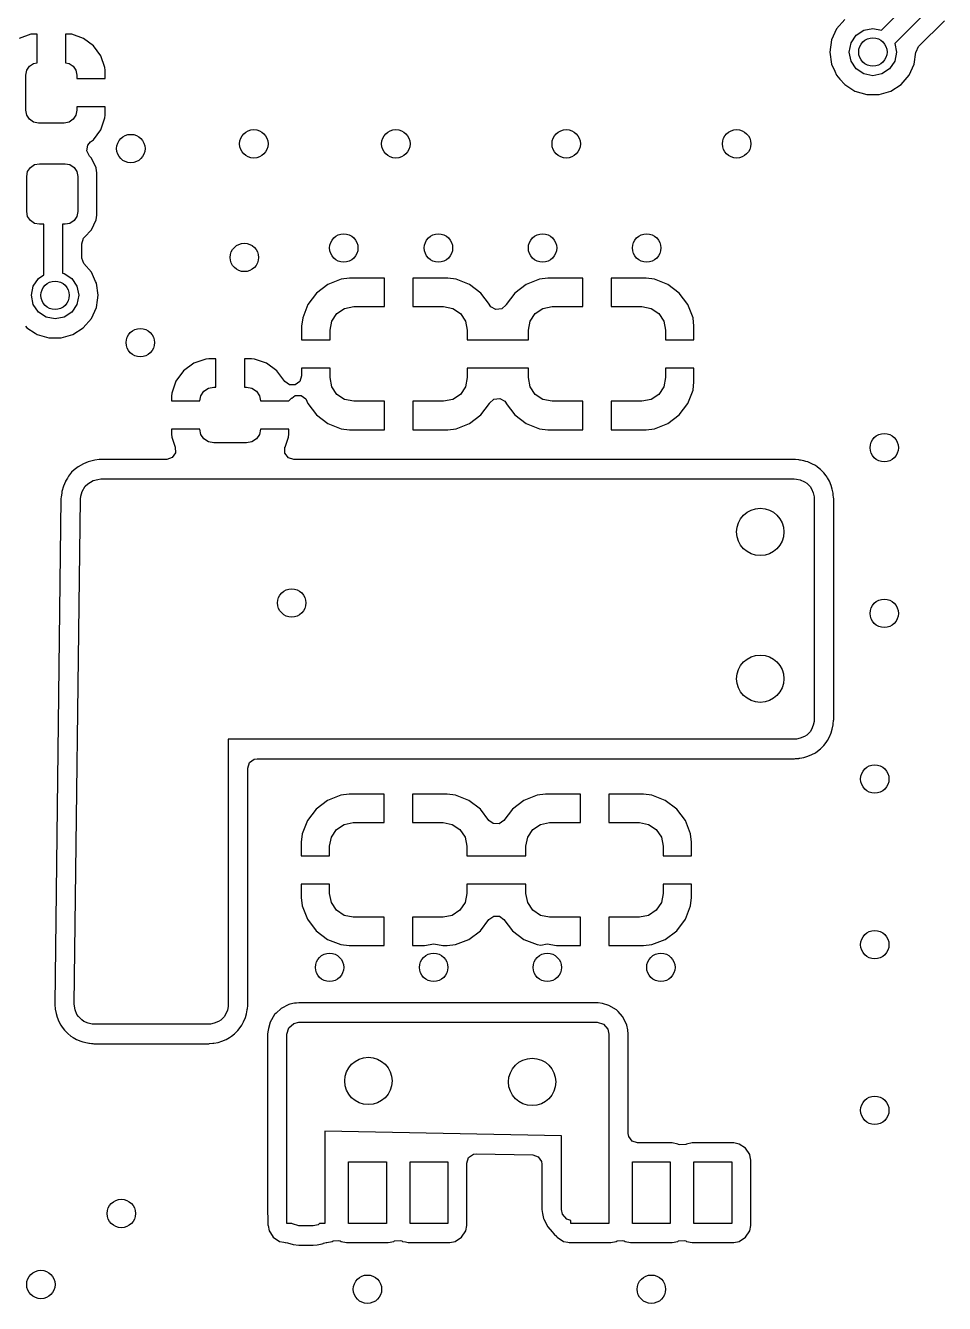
# Model space of a CAD drawing. Extents: x 100.3 to 197.2, y -144.7 to -85.3.
# Drawn here: x 132.49 to 142.2, y -124.55 to -111.05 of the extents above; entities that cross this region are included whole.
import ezdxf

# ---------------------------------------------------------------- set-up
doc = ezdxf.new("R2010")
doc.units = 0
doc.layers.add('BLACK', color=7, linetype='CONTINUOUS')

msp = doc.modelspace()

# ---------------------------------------------------------------- linework, layer by layer
at = {"layer": 'BLACK', "linetype": 'CONTINUOUS'}
for p, q in [((141.531, -111.098), (141.93, -110.699)), ((142.101, -110.811), (141.672, -111.239)), ((141.057, -111.084), (141.003, -111.202)), ((141.142, -110.986), (141.057, -111.084)), ((141.263, -111.153), (141.344, -111.099)), ((141.344, -111.099), (141.44, -111.08)), ((141.44, -111.08), (141.531, -111.098)), ((141.923, -111.272), (142.196, -110.999)), ((132.543, -111.143), (132.419, -111.186)), ((132.573, -111.14), (132.543, -111.143)), ((132.61, -111.14), (132.573, -111.14)), ((132.61, -111.443), (132.61, -111.14)), ((132.61, -111.14), (132.61, -111.14)), ((132.91, -111.14), (132.91, -111.443)), ((132.947, -111.14), (132.91, -111.14)), ((132.91, -111.14), (132.91, -111.14)), ((132.977, -111.143), (132.947, -111.14)), ((133.101, -111.186), (132.977, -111.143)), ((133.206, -111.264), (133.101, -111.186)), ((141.003, -111.202), (140.985, -111.33)), ((141.19, -111.33), (141.209, -111.234)), ((141.209, -111.234), (141.263, -111.153)), ((133.284, -111.369), (133.206, -111.264)), ((133.206, -111.264), (133.206, -111.264)), ((133.327, -111.493), (133.284, -111.369)), ((140.985, -111.33), (140.985, -111.33)), ((140.985, -111.33), (141.003, -111.458)), ((141.209, -111.426), (141.19, -111.33)), ((141.69, -111.33), (141.671, -111.426)), ((141.672, -111.239), (141.69, -111.33)), ((141.877, -111.458), (141.895, -111.33)), ((141.895, -111.33), (141.896, -111.327)), ((141.895, -111.33), (141.895, -111.33)), ((141.896, -111.327), (141.923, -111.272)), ((141.923, -111.272), (141.923, -111.272)), ((132.5, -111.523), (132.53, -111.48)), ((132.53, -111.48), (132.573, -111.45)), ((132.573, -111.45), (132.61, -111.443)), ((132.91, -111.443), (132.947, -111.45)), ((132.947, -111.45), (132.99, -111.48)), ((132.99, -111.48), (133.02, -111.523)), ((133.33, -111.523), (133.327, -111.493)), ((141.003, -111.458), (141.037, -111.531)), ((141.263, -111.507), (141.209, -111.426)), ((141.671, -111.426), (141.617, -111.507)), ((141.823, -111.576), (141.877, -111.458)), ((132.49, -111.575), (132.5, -111.523)), ((132.49, -111.945), (132.49, -111.575)), ((133.02, -111.523), (133.03, -111.575)), ((133.03, -111.575), (133.03, -111.61)), ((133.03, -111.61), (133.33, -111.61)), ((133.33, -111.61), (133.33, -111.523)), ((133.33, -111.523), (133.33, -111.523)), ((133.33, -111.61), (133.33, -111.61)), ((141.037, -111.531), (141.057, -111.576)), ((141.057, -111.576), (141.092, -111.617)), ((141.092, -111.617), (141.142, -111.674)), ((141.344, -111.561), (141.263, -111.507)), ((141.44, -111.58), (141.344, -111.561)), ((141.536, -111.561), (141.44, -111.58)), ((141.617, -111.507), (141.536, -111.561)), ((141.738, -111.674), (141.823, -111.576)), ((141.142, -111.674), (141.207, -111.716)), ((141.207, -111.716), (141.251, -111.744)), ((141.251, -111.744), (141.375, -111.78)), ((141.505, -111.78), (141.629, -111.744)), ((141.629, -111.744), (141.738, -111.674)), ((133.33, -111.91), (133.03, -111.91)), ((133.03, -111.91), (133.03, -111.945)), ((133.33, -111.997), (133.33, -111.91)), ((133.33, -111.91), (133.33, -111.91)), ((141.375, -111.78), (141.375, -111.78)), ((141.375, -111.78), (141.505, -111.78)), ((141.505, -111.78), (141.505, -111.78)), ((132.5, -111.997), (132.49, -111.945)), ((132.53, -112.04), (132.5, -111.997)), ((132.573, -112.07), (132.53, -112.04)), ((132.99, -112.04), (132.947, -112.07)), ((133.02, -111.997), (132.99, -112.04)), ((133.03, -111.945), (133.02, -111.997)), ((133.284, -112.151), (133.327, -112.027)), ((133.327, -112.027), (133.33, -111.997)), ((133.33, -111.997), (133.33, -111.997)), ((132.625, -112.08), (132.573, -112.07)), ((132.895, -112.08), (132.625, -112.08)), ((132.947, -112.07), (132.895, -112.08)), ((133.206, -112.256), (133.284, -112.151)), ((133.136, -112.374), (133.145, -112.314)), ((133.145, -112.314), (133.175, -112.279)), ((133.175, -112.279), (133.206, -112.256)), ((133.206, -112.256), (133.206, -112.256)), ((133.163, -112.429), (133.136, -112.374)), ((133.184, -112.45), (133.163, -112.429)), ((133.233, -112.555), (133.184, -112.45)), ((133.184, -112.45), (133.184, -112.45)), ((133.184, -112.45), (133.184, -112.45)), ((132.51, -112.593), (132.54, -112.55)), ((132.54, -112.55), (132.583, -112.52)), ((132.583, -112.52), (132.635, -112.51)), ((132.635, -112.51), (132.905, -112.51)), ((132.905, -112.51), (132.957, -112.52)), ((132.957, -112.52), (133, -112.55)), ((133, -112.55), (133.03, -112.593)), ((133.234, -112.557), (133.233, -112.555)), ((133.24, -112.606), (133.234, -112.557)), ((132.5, -112.645), (132.51, -112.593)), ((132.5, -113.015), (132.5, -112.645)), ((133.03, -112.593), (133.04, -112.645)), ((133.04, -112.645), (133.04, -113.015)), ((133.24, -113.054), (133.24, -112.606)), ((132.51, -113.067), (132.5, -113.015)), ((132.54, -113.11), (132.51, -113.067)), ((132.583, -113.14), (132.54, -113.11)), ((133, -113.11), (132.957, -113.14)), ((133.03, -113.067), (133, -113.11)), ((133.04, -113.015), (133.03, -113.067)), ((133.184, -113.21), (133.234, -113.103)), ((133.234, -113.103), (133.24, -113.054)), ((132.635, -113.15), (132.583, -113.14)), ((132.68, -113.15), (132.635, -113.15)), ((132.68, -113.685), (132.68, -113.15)), ((132.905, -113.15), (132.88, -113.15)), ((132.88, -113.15), (132.88, -113.666)), ((132.957, -113.14), (132.905, -113.15)), ((133.11, -113.285), (133.184, -113.21)), ((133.081, -113.355), (133.1, -113.297)), ((133.081, -113.499), (133.081, -113.355)), ((133.1, -113.297), (133.11, -113.285)), ((133.081, -113.508), (133.081, -113.499)), ((133.105, -113.564), (133.081, -113.508)), ((133.183, -113.654), (133.105, -113.564)), ((133.228, -113.753), (133.183, -113.654)), ((132.569, -113.804), (132.623, -113.723)), ((132.623, -113.723), (132.68, -113.685)), ((132.88, -113.666), (132.896, -113.669)), ((132.896, -113.669), (132.977, -113.723)), ((132.977, -113.723), (133.031, -113.804)), ((133.237, -113.772), (133.228, -113.753)), ((133.255, -113.9), (133.237, -113.772)), ((135.683, -113.786), (135.562, -113.877)), ((135.824, -113.731), (135.683, -113.786)), ((135.912, -113.72), (135.824, -113.731)), ((136.28, -113.72), (135.912, -113.72)), ((136.28, -114.02), (136.28, -113.72)), ((136.28, -113.72), (136.28, -113.72)), ((136.58, -113.72), (136.58, -114.02)), ((136.948, -113.72), (136.58, -113.72)), ((136.58, -113.72), (136.58, -113.72)), ((137.036, -113.731), (136.948, -113.72)), ((137.177, -113.786), (137.036, -113.731)), ((137.298, -113.877), (137.177, -113.786)), ((137.778, -113.786), (137.658, -113.877)), ((137.919, -113.731), (137.778, -113.786)), ((138.007, -113.72), (137.919, -113.731)), ((138.375, -113.72), (138.007, -113.72)), ((138.375, -114.02), (138.375, -113.72)), ((138.375, -113.72), (138.375, -113.72)), ((138.675, -113.72), (138.675, -114.02)), ((139.043, -113.72), (138.675, -113.72)), ((138.675, -113.72), (138.675, -113.72)), ((139.132, -113.731), (139.043, -113.72)), ((139.272, -113.786), (139.132, -113.731)), ((139.393, -113.877), (139.272, -113.786)), ((132.55, -113.9), (132.569, -113.804)), ((132.569, -113.996), (132.55, -113.9)), ((133.031, -113.804), (133.05, -113.9)), ((133.05, -113.9), (133.031, -113.996)), ((133.248, -113.951), (133.255, -113.9)), ((133.255, -113.9), (133.255, -113.9)), ((135.562, -113.877), (135.471, -113.998)), ((137.389, -113.998), (137.298, -113.877)), ((137.658, -113.877), (137.566, -113.998)), ((139.484, -113.998), (139.393, -113.877)), ((132.623, -114.077), (132.569, -113.996)), ((133.031, -113.996), (132.977, -114.077)), ((133.183, -114.146), (133.237, -114.028)), ((133.237, -114.028), (133.248, -113.951)), ((135.471, -113.998), (135.416, -114.139)), ((135.778, -114.093), (135.859, -114.039)), ((135.859, -114.039), (135.955, -114.02)), ((135.955, -114.02), (136.28, -114.02)), ((136.58, -114.02), (136.905, -114.02)), ((136.905, -114.02), (137.001, -114.039)), ((137.001, -114.039), (137.082, -114.093)), ((137.391, -114.002), (137.389, -113.998)), ((137.405, -114.021), (137.391, -114.002)), ((137.458, -114.051), (137.405, -114.021)), ((137.519, -114.044), (137.458, -114.051)), ((137.564, -114.002), (137.519, -114.044)), ((137.566, -113.998), (137.564, -114.002)), ((137.873, -114.093), (137.954, -114.039)), ((137.954, -114.039), (138.05, -114.02)), ((138.05, -114.02), (138.375, -114.02)), ((138.675, -114.02), (139, -114.02)), ((139, -114.02), (139.096, -114.039)), ((139.096, -114.039), (139.177, -114.093)), ((139.54, -114.139), (139.484, -113.998)), ((132.704, -114.131), (132.623, -114.077)), ((132.8, -114.15), (132.704, -114.131)), ((132.896, -114.131), (132.8, -114.15)), ((132.977, -114.077), (132.896, -114.131)), ((133.098, -114.244), (133.183, -114.146)), ((135.416, -114.139), (135.405, -114.227)), ((135.705, -114.27), (135.724, -114.174)), ((135.724, -114.174), (135.778, -114.093)), ((137.082, -114.093), (137.136, -114.174)), ((137.136, -114.174), (137.155, -114.27)), ((137.8, -114.27), (137.819, -114.174)), ((137.819, -114.174), (137.873, -114.093)), ((139.177, -114.093), (139.231, -114.174)), ((139.231, -114.174), (139.25, -114.27)), ((139.55, -114.227), (139.54, -114.139)), ((132.486, -114.226), (132.502, -114.244)), ((132.502, -114.244), (132.589, -114.3)), ((132.589, -114.3), (132.611, -114.314)), ((132.611, -114.314), (132.735, -114.35)), ((132.865, -114.35), (132.989, -114.314)), ((132.989, -114.314), (133.098, -114.244)), ((135.405, -114.227), (135.405, -114.37)), ((135.705, -114.37), (135.705, -114.27)), ((137.155, -114.27), (137.155, -114.37)), ((137.8, -114.37), (137.8, -114.27)), ((139.25, -114.27), (139.25, -114.37)), ((139.55, -114.37), (139.55, -114.227)), ((139.55, -114.227), (139.55, -114.227)), ((132.735, -114.35), (132.735, -114.35)), ((132.735, -114.35), (132.865, -114.35)), ((132.865, -114.35), (132.865, -114.35)), ((135.405, -114.37), (135.405, -114.37)), ((135.405, -114.37), (135.705, -114.37)), ((137.155, -114.37), (137.8, -114.37)), ((139.25, -114.37), (139.55, -114.37)), ((139.55, -114.37), (139.55, -114.37)), ((134.393, -114.573), (134.266, -114.617)), ((134.424, -114.57), (134.393, -114.573)), ((134.5, -114.57), (134.424, -114.57)), ((134.5, -114.87), (134.5, -114.57)), ((134.5, -114.57), (134.5, -114.57)), ((134.876, -114.57), (134.8, -114.57)), ((134.8, -114.57), (134.8, -114.87)), ((134.907, -114.573), (134.876, -114.57)), ((135.034, -114.617), (134.907, -114.573)), ((134.157, -114.697), (134.077, -114.806)), ((134.266, -114.617), (134.157, -114.697)), ((134.157, -114.697), (134.157, -114.697)), ((135.142, -114.697), (135.034, -114.617)), ((135.143, -114.697), (135.142, -114.697)), ((135.226, -114.811), (135.143, -114.697)), ((135.705, -114.67), (135.405, -114.67)), ((135.405, -114.67), (135.405, -114.67)), ((135.405, -114.67), (135.405, -114.752)), ((135.705, -114.77), (135.705, -114.67)), ((137.8, -114.67), (137.155, -114.67)), ((137.155, -114.67), (137.155, -114.77)), ((137.8, -114.77), (137.8, -114.67)), ((139.55, -114.67), (139.25, -114.67)), ((139.25, -114.67), (139.25, -114.77)), ((139.55, -114.813), (139.55, -114.67)), ((139.55, -114.67), (139.55, -114.67)), ((134.077, -114.806), (134.033, -114.933)), ((134.421, -114.881), (134.477, -114.87)), ((134.477, -114.87), (134.5, -114.87)), ((134.8, -114.87), (134.822, -114.87)), ((134.822, -114.87), (134.879, -114.881)), ((135.275, -114.846), (135.226, -114.811)), ((135.337, -114.846), (135.275, -114.846)), ((135.386, -114.81), (135.337, -114.846)), ((135.405, -114.752), (135.386, -114.81)), ((135.724, -114.866), (135.705, -114.77)), ((135.778, -114.947), (135.724, -114.866)), ((137.136, -114.866), (137.082, -114.947)), ((137.155, -114.77), (137.136, -114.866)), ((137.819, -114.866), (137.8, -114.77)), ((137.873, -114.947), (137.819, -114.866)), ((139.231, -114.866), (139.177, -114.947)), ((139.25, -114.77), (139.231, -114.866)), ((139.54, -114.901), (139.55, -114.813)), ((139.55, -114.813), (139.55, -114.813)), ((134.033, -114.933), (134.03, -114.964)), ((134.03, -114.964), (134.03, -115.015)), ((134.03, -115.015), (134.33, -115.015)), ((134.03, -115.015), (134.03, -115.015)), ((134.33, -115.015), (134.341, -114.961)), ((134.341, -114.961), (134.373, -114.913)), ((134.373, -114.913), (134.421, -114.881)), ((134.879, -114.881), (134.927, -114.913)), ((134.927, -114.913), (134.959, -114.961)), ((134.959, -114.961), (134.97, -115.015)), ((134.97, -115.015), (135.27, -115.015)), ((135.27, -115.015), (135.288, -114.997)), ((135.288, -114.997), (135.289, -114.995)), ((135.289, -114.995), (135.293, -114.992)), ((135.293, -114.992), (135.299, -114.986)), ((135.299, -114.986), (135.3, -114.987)), ((135.3, -114.987), (135.338, -114.959)), ((135.338, -114.959), (135.4, -114.959)), ((135.4, -114.959), (135.449, -114.995)), ((135.449, -114.995), (135.461, -115.017)), ((135.859, -115.001), (135.778, -114.947)), ((135.955, -115.02), (135.859, -115.001)), ((137.001, -115.001), (136.905, -115.02)), ((137.082, -114.947), (137.001, -115.001)), ((137.391, -115.038), (137.436, -114.996)), ((137.436, -114.996), (137.497, -114.989)), ((137.497, -114.989), (137.55, -115.019)), ((137.954, -115.001), (137.873, -114.947)), ((138.05, -115.02), (137.954, -115.001)), ((139.096, -115.001), (139, -115.02)), ((139.177, -114.947), (139.096, -115.001)), ((139.484, -115.042), (139.54, -114.901)), ((135.461, -115.017), (135.471, -115.042)), ((135.471, -115.042), (135.562, -115.163)), ((136.28, -115.02), (135.955, -115.02)), ((136.28, -115.32), (136.28, -115.02)), ((136.905, -115.02), (136.58, -115.02)), ((136.58, -115.02), (136.58, -115.32)), ((137.298, -115.163), (137.389, -115.042)), ((137.389, -115.042), (137.391, -115.038)), ((137.55, -115.019), (137.564, -115.038)), ((137.564, -115.038), (137.566, -115.042)), ((137.566, -115.042), (137.658, -115.163)), ((138.375, -115.02), (138.05, -115.02)), ((138.375, -115.32), (138.375, -115.02)), ((139, -115.02), (138.675, -115.02)), ((138.675, -115.02), (138.675, -115.32)), ((139.393, -115.163), (139.484, -115.042)), ((135.562, -115.163), (135.683, -115.254)), ((135.683, -115.254), (135.824, -115.309)), ((137.036, -115.309), (137.177, -115.254)), ((137.177, -115.254), (137.298, -115.163)), ((137.658, -115.163), (137.778, -115.254)), ((137.778, -115.254), (137.919, -115.309)), ((139.132, -115.309), (139.272, -115.254)), ((139.272, -115.254), (139.393, -115.163)), ((134.33, -115.315), (134.03, -115.315)), ((134.03, -115.315), (134.03, -115.315)), ((134.03, -115.315), (134.03, -115.366)), ((134.03, -115.366), (134.033, -115.397)), ((134.033, -115.397), (134.07, -115.503)), ((134.341, -115.369), (134.33, -115.315)), ((134.373, -115.417), (134.341, -115.369)), ((134.421, -115.449), (134.373, -115.417)), ((134.927, -115.417), (134.879, -115.449)), ((134.959, -115.369), (134.927, -115.417)), ((134.97, -115.315), (134.959, -115.369)), ((135.27, -115.315), (134.97, -115.315)), ((135.23, -115.503), (135.267, -115.397)), ((135.267, -115.397), (135.27, -115.366)), ((135.27, -115.366), (135.27, -115.315)), ((135.27, -115.315), (135.27, -115.315)), ((135.27, -115.366), (135.27, -115.366)), ((135.824, -115.309), (135.912, -115.32)), ((135.912, -115.32), (135.912, -115.32)), ((135.912, -115.32), (136.28, -115.32)), ((136.28, -115.32), (136.28, -115.32)), ((136.58, -115.32), (136.948, -115.32)), ((136.58, -115.32), (136.58, -115.32)), ((136.948, -115.32), (137.036, -115.309)), ((136.948, -115.32), (136.948, -115.32)), ((137.919, -115.309), (138.007, -115.32)), ((138.007, -115.32), (138.007, -115.32)), ((138.007, -115.32), (138.375, -115.32)), ((138.375, -115.32), (138.375, -115.32)), ((138.675, -115.32), (139.043, -115.32)), ((138.675, -115.32), (138.675, -115.32)), ((139.043, -115.32), (139.132, -115.309)), ((139.043, -115.32), (139.043, -115.32)), ((134.07, -115.503), (134.072, -115.564)), ((134.477, -115.46), (134.421, -115.449)), ((134.822, -115.46), (134.477, -115.46)), ((134.879, -115.449), (134.822, -115.46)), ((135.229, -115.505), (135.23, -115.503)), ((135.229, -115.567), (135.229, -115.505)), ((133.099, -115.68), (133.043, -115.712)), ((133.148, -115.66), (133.099, -115.68)), ((133.206, -115.644), (133.148, -115.66)), ((133.219, -115.642), (133.206, -115.644)), ((133.206, -115.644), (133.206, -115.644)), ((133.264, -115.636), (133.219, -115.642)), ((133.219, -115.642), (133.219, -115.642)), ((133.278, -115.635), (133.264, -115.636)), ((133.977, -115.635), (133.278, -115.635)), ((133.979, -115.635), (133.977, -115.635)), ((134.037, -115.615), (133.979, -115.635)), ((134.072, -115.564), (134.037, -115.615)), ((135.265, -115.616), (135.229, -115.567)), ((135.323, -115.635), (135.265, -115.616)), ((140.613, -115.635), (135.323, -115.635)), ((140.616, -115.635), (140.613, -115.635)), ((140.623, -115.635), (140.616, -115.635)), ((140.658, -115.639), (140.623, -115.635)), ((140.623, -115.635), (140.623, -115.635)), ((140.668, -115.64), (140.658, -115.639)), ((140.658, -115.639), (140.658, -115.639)), ((140.658, -115.639), (140.658, -115.639)), ((140.675, -115.642), (140.668, -115.64)), ((140.668, -115.64), (140.668, -115.64)), ((140.668, -115.64), (140.668, -115.64)), ((140.712, -115.649), (140.675, -115.642)), ((140.732, -115.655), (140.712, -115.649)), ((140.712, -115.649), (140.712, -115.649)), ((140.712, -115.649), (140.712, -115.649)), ((140.712, -115.649), (140.712, -115.649)), ((140.751, -115.661), (140.732, -115.655)), ((140.796, -115.68), (140.751, -115.661)), ((140.832, -115.699), (140.796, -115.68)), ((140.796, -115.68), (140.796, -115.68)), ((140.796, -115.68), (140.796, -115.68)), ((140.796, -115.68), (140.796, -115.68)), ((140.796, -115.68), (140.796, -115.68)), ((132.942, -115.811), (132.93, -115.832)), ((132.975, -115.769), (132.942, -115.811)), ((132.942, -115.811), (132.942, -115.811)), ((133, -115.744), (132.975, -115.769)), ((133.043, -115.712), (133, -115.744)), ((133, -115.744), (133, -115.744)), ((140.852, -115.712), (140.832, -115.699)), ((140.832, -115.699), (140.832, -115.699)), ((140.855, -115.714), (140.852, -115.712)), ((140.886, -115.74), (140.855, -115.714)), ((140.921, -115.775), (140.886, -115.74)), ((140.946, -115.806), (140.921, -115.775)), ((140.956, -115.82), (140.946, -115.806)), ((140.946, -115.806), (140.946, -115.806)), ((140.946, -115.806), (140.946, -115.806)), ((140.962, -115.829), (140.956, -115.82)), ((132.888, -115.916), (132.873, -115.973)), ((132.909, -115.867), (132.888, -115.916)), ((132.911, -115.864), (132.909, -115.867)), ((132.93, -115.832), (132.911, -115.864)), ((133.086, -115.971), (133.119, -115.915)), ((133.119, -115.915), (133.145, -115.89)), ((133.145, -115.89), (133.201, -115.858)), ((133.201, -115.858), (133.252, -115.845)), ((133.252, -115.845), (133.284, -115.84)), ((133.284, -115.84), (134.475, -115.84)), ((134.475, -115.84), (134.477, -115.84)), ((134.477, -115.84), (134.822, -115.84)), ((134.822, -115.84), (134.825, -115.84)), ((134.825, -115.84), (140.608, -115.84)), ((140.608, -115.84), (140.632, -115.843)), ((140.632, -115.843), (140.672, -115.851)), ((140.672, -115.851), (140.718, -115.87)), ((140.718, -115.87), (140.741, -115.885)), ((140.741, -115.885), (140.776, -115.92)), ((140.776, -115.92), (140.791, -115.943)), ((140.791, -115.943), (140.81, -115.988)), ((140.981, -115.864), (140.962, -115.829)), ((141, -115.91), (140.981, -115.864)), ((141.011, -115.948), (141, -115.91)), ((141.02, -115.992), (141.011, -115.948)), ((132.862, -116.045), (132.797, -121.388)), ((132.863, -116.032), (132.862, -116.045)), ((132.87, -115.986), (132.863, -116.032)), ((132.863, -116.032), (132.863, -116.032)), ((132.873, -115.973), (132.87, -115.986)), ((133.003, -121.385), (133.068, -116.054)), ((133.068, -116.054), (133.072, -116.022)), ((133.072, -116.022), (133.086, -115.971)), ((140.81, -115.988), (140.818, -116.028)), ((140.818, -116.028), (140.82, -116.053)), ((140.82, -116.053), (140.82, -118.378)), ((141.02, -115.993), (141.02, -115.992)), ((141.021, -116), (141.02, -115.993)), ((141.02, -115.993), (141.02, -115.993)), ((141.022, -116.003), (141.021, -116)), ((141.025, -116.038), (141.022, -116.003)), ((141.026, -116.048), (141.025, -116.038)), ((141.026, -118.383), (141.026, -116.048)), ((140.82, -118.378), (140.818, -118.403)), ((141.025, -118.393), (141.026, -118.383)), ((140.776, -118.511), (140.741, -118.546)), ((140.791, -118.488), (140.776, -118.511)), ((140.81, -118.442), (140.791, -118.488)), ((140.818, -118.403), (140.81, -118.442)), ((140.981, -118.566), (141, -118.521)), ((141, -118.521), (141.011, -118.482)), ((141.011, -118.482), (141.02, -118.438)), ((141.02, -118.438), (141.022, -118.428)), ((141.022, -118.428), (141.025, -118.393)), ((140.608, -118.59), (134.63, -118.59)), ((134.63, -118.59), (134.63, -118.79)), ((140.632, -118.588), (140.608, -118.59)), ((140.672, -118.58), (140.632, -118.588)), ((140.718, -118.561), (140.672, -118.58)), ((140.741, -118.546), (140.718, -118.561)), ((140.886, -118.691), (140.921, -118.656)), ((140.921, -118.656), (140.946, -118.625)), ((140.946, -118.625), (140.962, -118.602)), ((140.962, -118.602), (140.981, -118.566)), ((134.63, -118.79), (134.63, -118.79)), ((134.63, -118.79), (134.63, -121.388)), ((140.613, -118.796), (140.623, -118.795)), ((140.623, -118.795), (140.658, -118.792)), ((140.658, -118.792), (140.662, -118.791)), ((140.662, -118.791), (140.668, -118.791)), ((140.668, -118.791), (140.712, -118.782)), ((140.668, -118.791), (140.668, -118.791)), ((140.668, -118.791), (140.668, -118.791)), ((140.712, -118.782), (140.751, -118.77)), ((140.751, -118.77), (140.796, -118.751)), ((140.796, -118.751), (140.832, -118.732)), ((140.832, -118.732), (140.855, -118.717)), ((140.855, -118.717), (140.886, -118.691)), ((134.836, -118.895), (134.855, -118.837)), ((134.836, -119.82), (134.836, -118.895)), ((134.855, -118.837), (134.904, -118.801)), ((134.904, -118.801), (134.935, -118.796)), ((134.935, -118.796), (140.613, -118.796)), ((140.613, -118.796), (140.613, -118.796)), ((135.819, -119.181), (135.678, -119.236)), ((135.907, -119.17), (135.819, -119.181)), ((136.275, -119.17), (135.907, -119.17)), ((136.275, -119.47), (136.275, -119.17)), ((136.275, -119.17), (136.275, -119.17)), ((136.943, -119.17), (136.575, -119.17)), ((136.575, -119.17), (136.575, -119.47)), ((137.032, -119.181), (136.943, -119.17)), ((137.172, -119.236), (137.032, -119.181)), ((137.894, -119.181), (137.753, -119.236)), ((137.982, -119.17), (137.894, -119.181)), ((138.35, -119.17), (137.982, -119.17)), ((138.35, -119.47), (138.35, -119.17)), ((138.35, -119.17), (138.35, -119.17)), ((139.018, -119.17), (138.65, -119.17)), ((138.65, -119.17), (138.65, -119.47)), ((139.106, -119.181), (139.018, -119.17)), ((139.247, -119.236), (139.106, -119.181)), ((135.558, -119.327), (135.466, -119.448)), ((135.678, -119.236), (135.558, -119.327)), ((137.293, -119.327), (137.172, -119.236)), ((137.384, -119.447), (137.293, -119.327)), ((137.632, -119.327), (137.541, -119.447)), ((137.753, -119.236), (137.632, -119.327)), ((137.632, -119.327), (137.632, -119.327)), ((139.368, -119.327), (139.247, -119.236)), ((139.459, -119.448), (139.368, -119.327)), ((135.466, -119.448), (135.411, -119.589)), ((135.854, -119.489), (135.95, -119.47)), ((135.95, -119.47), (136.275, -119.47)), ((136.575, -119.47), (136.9, -119.47)), ((136.9, -119.47), (136.996, -119.489)), ((137.43, -119.481), (137.384, -119.447)), ((137.541, -119.447), (137.491, -119.482)), ((137.929, -119.489), (138.025, -119.47)), ((138.025, -119.47), (138.35, -119.47)), ((138.65, -119.47), (138.975, -119.47)), ((138.975, -119.47), (139.071, -119.489)), ((139.514, -119.589), (139.459, -119.448)), ((135.411, -119.589), (135.4, -119.677)), ((135.719, -119.624), (135.773, -119.543)), ((135.773, -119.543), (135.854, -119.489)), ((136.996, -119.489), (137.077, -119.543)), ((137.077, -119.543), (137.131, -119.624)), ((137.491, -119.482), (137.43, -119.481)), ((137.794, -119.624), (137.848, -119.543)), ((137.848, -119.543), (137.929, -119.489)), ((139.071, -119.489), (139.152, -119.543)), ((139.152, -119.543), (139.206, -119.624)), ((139.525, -119.677), (139.514, -119.589)), ((135.4, -119.677), (135.4, -119.82)), ((135.7, -119.72), (135.719, -119.624)), ((135.7, -119.82), (135.7, -119.72)), ((137.131, -119.624), (137.15, -119.72)), ((137.15, -119.72), (137.15, -119.82)), ((137.775, -119.72), (137.794, -119.624)), ((137.775, -119.82), (137.775, -119.72)), ((139.206, -119.624), (139.225, -119.72)), ((139.225, -119.72), (139.225, -119.82)), ((139.525, -119.82), (139.525, -119.677)), ((139.525, -119.677), (139.525, -119.677)), ((134.836, -120.263), (134.836, -119.82)), ((135.4, -119.82), (135.7, -119.82)), ((135.4, -119.82), (135.4, -119.82)), ((137.15, -119.82), (137.775, -119.82)), ((139.225, -119.82), (139.525, -119.82)), ((139.525, -119.82), (139.525, -119.82)), ((135.7, -120.12), (135.4, -120.12)), ((135.4, -120.12), (135.4, -120.12)), ((135.4, -120.12), (135.4, -120.263)), ((135.7, -120.22), (135.7, -120.12)), ((137.775, -120.12), (137.15, -120.12)), ((137.15, -120.12), (137.15, -120.22)), ((137.775, -120.22), (137.775, -120.12)), ((139.525, -120.12), (139.225, -120.12)), ((139.225, -120.12), (139.225, -120.22)), ((139.525, -120.263), (139.525, -120.12)), ((139.525, -120.12), (139.525, -120.12)), ((134.836, -121.393), (134.836, -120.263)), ((135.4, -120.263), (135.411, -120.351)), ((135.719, -120.316), (135.7, -120.22)), ((137.15, -120.22), (137.131, -120.316)), ((137.794, -120.316), (137.775, -120.22)), ((139.225, -120.22), (139.206, -120.316)), ((139.514, -120.351), (139.525, -120.263)), ((139.525, -120.263), (139.525, -120.263)), ((135.411, -120.351), (135.466, -120.492)), ((135.773, -120.397), (135.719, -120.316)), ((135.854, -120.451), (135.773, -120.397)), ((137.077, -120.397), (136.996, -120.451)), ((137.131, -120.316), (137.077, -120.397)), ((137.848, -120.397), (137.794, -120.316)), ((137.929, -120.451), (137.848, -120.397)), ((139.152, -120.397), (139.071, -120.451)), ((139.206, -120.316), (139.152, -120.397)), ((139.459, -120.492), (139.514, -120.351)), ((135.466, -120.492), (135.558, -120.613)), ((135.95, -120.47), (135.854, -120.451)), ((136.275, -120.47), (135.95, -120.47)), ((136.275, -120.77), (136.275, -120.47)), ((136.9, -120.47), (136.575, -120.47)), ((136.575, -120.47), (136.575, -120.77)), ((136.996, -120.451), (136.9, -120.47)), ((137.293, -120.613), (137.384, -120.493)), ((137.384, -120.493), (137.434, -120.458)), ((137.434, -120.458), (137.495, -120.459)), ((137.495, -120.459), (137.541, -120.493)), ((137.541, -120.493), (137.632, -120.613)), ((138.025, -120.47), (137.929, -120.451)), ((138.35, -120.47), (138.025, -120.47)), ((138.35, -120.77), (138.35, -120.47)), ((138.975, -120.47), (138.65, -120.47)), ((138.65, -120.47), (138.65, -120.77)), ((139.071, -120.451), (138.975, -120.47)), ((139.368, -120.613), (139.459, -120.492)), ((135.558, -120.613), (135.678, -120.704)), ((137.172, -120.704), (137.293, -120.613)), ((137.293, -120.613), (137.293, -120.613)), ((137.632, -120.613), (137.753, -120.704)), ((139.247, -120.704), (139.368, -120.613)), ((135.678, -120.704), (135.819, -120.759)), ((135.819, -120.759), (135.907, -120.77)), ((135.907, -120.77), (135.907, -120.77)), ((135.907, -120.77), (136.275, -120.77)), ((136.275, -120.77), (136.275, -120.77)), ((136.575, -120.77), (136.703, -120.77)), ((136.575, -120.77), (136.575, -120.77)), ((136.703, -120.77), (136.704, -120.769)), ((136.704, -120.769), (136.8, -120.75)), ((136.8, -120.75), (136.896, -120.769)), ((136.896, -120.769), (136.897, -120.77)), ((136.897, -120.77), (136.943, -120.77)), ((136.943, -120.77), (137.032, -120.759)), ((136.943, -120.77), (136.943, -120.77)), ((137.032, -120.759), (137.172, -120.704)), ((137.753, -120.704), (137.894, -120.759)), ((137.894, -120.759), (137.931, -120.764)), ((137.931, -120.764), (138, -120.75)), ((138, -120.75), (138.096, -120.769)), ((138.096, -120.769), (138.097, -120.77)), ((138.097, -120.77), (138.35, -120.77)), ((138.35, -120.77), (138.35, -120.77)), ((138.65, -120.77), (139.018, -120.77)), ((138.65, -120.77), (138.65, -120.77)), ((139.018, -120.77), (139.106, -120.759)), ((139.018, -120.77), (139.018, -120.77)), ((139.106, -120.759), (139.247, -120.704)), ((132.797, -121.388), (132.798, -121.398)), ((132.798, -121.398), (132.798, -121.398)), ((132.798, -121.398), (132.798, -121.398)), ((132.798, -121.398), (132.801, -121.433)), ((132.801, -121.433), (132.801, -121.433)), ((132.801, -121.433), (132.801, -121.433)), ((132.801, -121.433), (132.802, -121.443)), ((132.802, -121.443), (132.802, -121.443)), ((132.802, -121.443), (132.811, -121.488)), ((132.811, -121.488), (132.822, -121.527)), ((133.005, -121.41), (133.003, -121.385)), ((133.013, -121.45), (133.005, -121.41)), ((133.031, -121.496), (133.013, -121.45)), ((134.62, -121.452), (134.601, -121.498)), ((134.628, -121.413), (134.62, -121.452)), ((134.63, -121.388), (134.628, -121.413)), ((134.81, -121.531), (134.821, -121.492)), ((134.821, -121.492), (134.83, -121.448)), ((134.83, -121.448), (134.831, -121.44)), ((134.83, -121.448), (134.83, -121.448)), ((134.83, -121.448), (134.83, -121.448)), ((134.831, -121.44), (134.832, -121.438)), ((134.832, -121.438), (134.835, -121.403)), ((134.835, -121.403), (134.836, -121.393)), ((135.135, -121.482), (135.117, -121.499)), ((135.188, -121.436), (135.135, -121.482)), ((135.135, -121.482), (135.135, -121.482)), ((135.269, -121.393), (135.188, -121.436)), ((135.279, -121.39), (135.269, -121.393)), ((135.269, -121.393), (135.269, -121.393)), ((135.33, -121.379), (135.279, -121.39)), ((135.35, -121.377), (135.33, -121.379)), ((135.33, -121.379), (135.33, -121.379)), ((135.374, -121.374), (135.35, -121.377)), ((138.526, -121.374), (135.374, -121.374)), ((138.538, -121.376), (138.526, -121.374)), ((138.584, -121.383), (138.538, -121.376)), ((138.651, -121.403), (138.584, -121.383)), ((138.584, -121.383), (138.584, -121.383)), ((138.731, -121.447), (138.651, -121.403)), ((138.651, -121.403), (138.651, -121.403)), ((138.748, -121.465), (138.731, -121.447)), ((138.731, -121.447), (138.731, -121.447)), ((138.731, -121.447), (138.731, -121.447)), ((138.731, -121.447), (138.731, -121.447)), ((138.794, -121.518), (138.748, -121.465)), ((132.822, -121.527), (132.822, -121.527)), ((132.822, -121.527), (132.841, -121.573)), ((132.841, -121.573), (132.859, -121.609)), ((132.859, -121.609), (132.859, -121.609)), ((132.859, -121.609), (132.875, -121.633)), ((133.047, -121.52), (133.031, -121.496)), ((133.081, -121.555), (133.047, -121.52)), ((133.105, -121.571), (133.081, -121.555)), ((133.15, -121.59), (133.105, -121.571)), ((133.19, -121.598), (133.15, -121.59)), ((133.215, -121.6), (133.19, -121.598)), ((134.418, -121.6), (133.215, -121.6)), ((134.442, -121.598), (134.418, -121.6)), ((134.482, -121.59), (134.442, -121.598)), ((134.528, -121.571), (134.482, -121.59)), ((134.551, -121.556), (134.528, -121.571)), ((134.586, -121.521), (134.551, -121.556)), ((134.601, -121.498), (134.586, -121.521)), ((134.756, -121.635), (134.772, -121.612)), ((134.772, -121.612), (134.791, -121.576)), ((134.791, -121.576), (134.81, -121.531)), ((135.073, -121.579), (135.053, -121.646)), ((135.117, -121.499), (135.073, -121.579)), ((135.073, -121.579), (135.073, -121.579)), ((135.117, -121.499), (135.117, -121.499)), ((135.27, -121.637), (135.322, -121.591)), ((135.322, -121.591), (135.374, -121.58)), ((135.374, -121.58), (138.526, -121.58)), ((138.526, -121.58), (138.593, -121.6)), ((138.593, -121.6), (138.639, -121.652)), ((138.837, -121.599), (138.794, -121.518)), ((138.84, -121.609), (138.837, -121.599)), ((138.851, -121.66), (138.84, -121.609)), ((132.875, -121.633), (132.875, -121.633)), ((132.875, -121.633), (132.875, -121.633)), ((132.875, -121.633), (132.9, -121.664)), ((132.9, -121.664), (132.935, -121.7)), ((132.935, -121.7), (132.966, -121.725)), ((132.966, -121.725), (132.99, -121.741)), ((132.99, -121.741), (133.025, -121.76)), ((133.025, -121.76), (133.071, -121.78)), ((134.561, -121.78), (134.606, -121.761)), ((134.606, -121.761), (134.642, -121.742)), ((134.642, -121.742), (134.665, -121.727)), ((134.665, -121.727), (134.696, -121.701)), ((134.696, -121.701), (134.731, -121.666)), ((134.731, -121.666), (134.756, -121.635)), ((135.048, -121.68), (135.044, -121.704)), ((135.044, -121.704), (135.044, -123.606)), ((135.053, -121.646), (135.048, -121.68)), ((135.053, -121.646), (135.053, -121.646)), ((135.25, -121.704), (135.27, -121.637)), ((135.25, -123.055), (135.25, -121.704)), ((138.639, -121.652), (138.65, -121.704)), ((138.65, -121.704), (138.65, -123.055)), ((138.856, -121.704), (138.851, -121.66)), ((138.856, -122.755), (138.856, -121.704)), ((138.856, -121.704), (138.856, -121.704)), ((138.856, -121.704), (138.856, -121.704)), ((133.071, -121.78), (133.092, -121.786)), ((133.092, -121.786), (133.11, -121.791)), ((133.11, -121.791), (133.11, -121.791)), ((133.11, -121.791), (133.11, -121.791)), ((133.11, -121.791), (133.11, -121.791)), ((133.11, -121.791), (133.11, -121.791)), ((133.11, -121.791), (133.155, -121.8)), ((133.155, -121.8), (133.155, -121.8)), ((133.155, -121.8), (133.165, -121.802)), ((133.165, -121.802), (133.184, -121.804)), ((133.184, -121.804), (133.2, -121.805)), ((133.2, -121.805), (133.2, -121.805)), ((133.2, -121.805), (133.2, -121.805)), ((133.2, -121.805), (133.21, -121.806)), ((133.21, -121.806), (133.21, -121.806)), ((133.21, -121.806), (134.423, -121.806)), ((134.423, -121.806), (134.433, -121.805)), ((134.423, -121.806), (134.423, -121.806)), ((134.433, -121.805), (134.468, -121.802)), ((134.468, -121.802), (134.472, -121.801)), ((134.472, -121.801), (134.478, -121.801)), ((134.478, -121.801), (134.522, -121.792)), ((134.478, -121.801), (134.478, -121.801)), ((134.478, -121.801), (134.478, -121.801)), ((134.522, -121.792), (134.561, -121.78)), ((138.15, -122.78), (135.65, -122.73)), ((135.65, -122.73), (135.65, -123.055)), ((138.15, -123.556), (138.15, -122.78)), ((138.15, -122.78), (138.15, -122.78)), ((138.86, -122.786), (138.856, -122.755)), ((138.896, -122.836), (138.86, -122.786)), ((138.954, -122.854), (138.896, -122.836)), ((137.169, -123.008), (137.219, -122.972)), ((137.219, -122.972), (137.251, -122.968)), ((137.251, -122.968), (137.847, -122.979)), ((137.847, -122.979), (137.905, -123)), ((139.32, -122.854), (138.954, -122.854)), ((139.32, -122.855), (139.32, -122.854)), ((139.378, -122.866), (139.32, -122.855)), ((139.387, -122.87), (139.378, -122.866)), ((139.402, -122.875), (139.387, -122.87)), ((139.463, -122.87), (139.402, -122.875)), ((139.472, -122.866), (139.463, -122.87)), ((139.53, -122.855), (139.472, -122.866)), ((139.97, -122.854), (139.53, -122.854)), ((139.53, -122.854), (139.53, -122.854)), ((139.53, -122.854), (139.53, -122.855)), ((139.97, -122.855), (139.97, -122.854)), ((140.028, -122.866), (139.97, -122.855)), ((140.095, -122.91), (140.028, -122.866)), ((140.028, -122.866), (140.028, -122.866)), ((140.028, -122.866), (140.028, -122.866)), ((140.028, -122.866), (140.028, -122.866)), ((140.139, -122.977), (140.095, -122.91)), ((140.095, -122.91), (140.095, -122.91)), ((140.144, -123.001), (140.139, -122.977)), ((135.25, -123.705), (135.25, -123.055)), ((135.65, -123.055), (135.65, -123.705)), ((135.9, -123.705), (135.9, -123.055)), ((135.9, -123.055), (136.3, -123.055)), ((136.3, -123.055), (136.3, -123.705)), ((136.55, -123.705), (136.55, -123.055)), ((136.55, -123.055), (136.95, -123.055)), ((136.95, -123.055), (136.95, -123.705)), ((137.15, -123.067), (137.169, -123.008)), ((137.15, -123.725), (137.15, -123.067)), ((137.905, -123), (137.94, -123.05)), ((137.94, -123.05), (137.944, -123.078)), ((137.944, -123.078), (137.944, -123.556)), ((138.65, -123.055), (138.65, -123.705)), ((138.9, -123.705), (138.9, -123.055)), ((138.9, -123.055), (139.3, -123.055)), ((139.3, -123.055), (139.3, -123.705)), ((139.55, -123.705), (139.55, -123.055)), ((139.55, -123.055), (139.95, -123.055)), ((139.95, -123.055), (139.95, -123.705)), ((140.15, -123.035), (140.144, -123.001)), ((140.15, -123.725), (140.15, -123.035)), ((140.15, -123.035), (140.15, -123.035)), ((135.044, -123.606), (135.046, -123.624)), ((135.046, -123.624), (135.049, -123.65)), ((135.049, -123.65), (135.049, -123.655)), ((135.049, -123.655), (135.049, -123.725)), ((137.944, -123.556), (137.949, -123.6)), ((137.949, -123.6), (137.949, -123.6)), ((137.949, -123.6), (137.96, -123.651)), ((137.96, -123.651), (137.963, -123.661)), ((138.161, -123.608), (138.15, -123.556)), ((138.207, -123.66), (138.161, -123.608)), ((135.049, -123.725), (135.05, -123.725)), ((135.05, -123.725), (135.061, -123.783)), ((135.061, -123.783), (135.061, -123.783)), ((135.061, -123.783), (135.075, -123.804)), ((135.302, -123.705), (135.25, -123.705)), ((135.307, -123.71), (135.302, -123.705)), ((135.374, -123.73), (135.307, -123.71)), ((135.526, -123.73), (135.374, -123.73)), ((135.578, -123.719), (135.526, -123.73)), ((135.593, -123.705), (135.578, -123.719)), ((135.65, -123.705), (135.593, -123.705)), ((136.3, -123.705), (135.9, -123.705)), ((136.95, -123.705), (136.55, -123.705)), ((137.095, -123.85), (137.139, -123.783)), ((137.139, -123.783), (137.15, -123.725)), ((137.963, -123.661), (137.963, -123.661)), ((137.963, -123.661), (137.963, -123.661)), ((137.963, -123.661), (138.006, -123.742)), ((138.006, -123.742), (138.052, -123.795)), ((138.25, -123.673), (138.207, -123.66)), ((138.25, -123.705), (138.25, -123.673)), ((138.65, -123.705), (138.25, -123.705)), ((139.3, -123.705), (138.9, -123.705)), ((139.95, -123.705), (139.55, -123.705)), ((140.095, -123.85), (140.139, -123.783)), ((140.139, -123.783), (140.15, -123.725)), ((135.075, -123.804), (135.105, -123.85)), ((135.105, -123.85), (135.172, -123.894)), ((135.172, -123.894), (135.216, -123.903)), ((135.216, -123.903), (135.23, -123.905)), ((135.23, -123.905), (135.23, -123.905)), ((135.23, -123.905), (135.23, -123.905)), ((135.23, -123.905), (135.23, -123.905)), ((135.23, -123.905), (135.235, -123.906)), ((135.235, -123.906), (135.235, -123.907)), ((135.235, -123.907), (135.256, -123.91)), ((135.256, -123.91), (135.316, -123.927)), ((135.57, -123.931), (135.621, -123.92)), ((135.621, -123.92), (135.631, -123.917)), ((135.631, -123.917), (135.632, -123.917)), ((135.632, -123.917), (135.633, -123.916)), ((135.633, -123.916), (135.637, -123.915)), ((135.637, -123.915), (135.665, -123.907)), ((135.637, -123.915), (135.637, -123.915)), ((135.665, -123.907), (135.665, -123.906)), ((135.665, -123.906), (135.668, -123.906)), ((135.668, -123.906), (135.669, -123.906)), ((135.669, -123.906), (135.67, -123.905)), ((135.67, -123.905), (135.728, -123.894)), ((135.67, -123.905), (135.67, -123.905)), ((135.728, -123.894), (135.737, -123.89)), ((135.728, -123.894), (135.728, -123.894)), ((135.737, -123.89), (135.798, -123.885)), ((135.798, -123.885), (135.813, -123.89)), ((135.813, -123.89), (135.822, -123.894)), ((135.822, -123.894), (135.822, -123.894)), ((135.822, -123.894), (135.88, -123.905)), ((135.88, -123.905), (135.88, -123.905)), ((135.88, -123.905), (136.32, -123.905)), ((136.32, -123.905), (136.378, -123.894)), ((136.32, -123.905), (136.32, -123.905)), ((136.378, -123.894), (136.387, -123.89)), ((136.378, -123.894), (136.378, -123.894)), ((136.387, -123.89), (136.448, -123.885)), ((136.448, -123.885), (136.463, -123.89)), ((136.463, -123.89), (136.472, -123.894)), ((136.472, -123.894), (136.472, -123.894)), ((136.472, -123.894), (136.502, -123.9)), ((136.502, -123.9), (136.53, -123.905)), ((136.53, -123.905), (136.53, -123.905)), ((136.53, -123.905), (136.53, -123.905)), ((136.53, -123.905), (136.53, -123.905)), ((136.53, -123.905), (136.97, -123.905)), ((136.97, -123.905), (137.028, -123.894)), ((136.97, -123.905), (136.97, -123.905)), ((137.028, -123.894), (137.095, -123.85)), ((138.052, -123.795), (138.069, -123.813)), ((138.069, -123.813), (138.069, -123.813)), ((138.069, -123.813), (138.075, -123.817)), ((138.075, -123.817), (138.074, -123.818)), ((138.074, -123.818), (138.101, -123.843)), ((138.101, -123.843), (138.105, -123.85)), ((138.105, -123.85), (138.172, -123.894)), ((138.172, -123.894), (138.216, -123.903)), ((138.216, -123.903), (138.23, -123.905)), ((138.23, -123.905), (138.23, -123.905)), ((138.23, -123.905), (138.23, -123.905)), ((138.23, -123.905), (138.23, -123.905)), ((138.23, -123.905), (138.67, -123.905)), ((138.67, -123.905), (138.728, -123.894)), ((138.67, -123.905), (138.67, -123.905)), ((138.728, -123.894), (138.737, -123.89)), ((138.728, -123.894), (138.728, -123.894)), ((138.737, -123.89), (138.798, -123.885)), ((138.798, -123.885), (138.813, -123.89)), ((138.813, -123.89), (138.822, -123.894)), ((138.822, -123.894), (138.822, -123.894)), ((138.822, -123.894), (138.88, -123.905)), ((138.88, -123.905), (138.88, -123.905)), ((138.88, -123.905), (139.32, -123.905)), ((139.32, -123.905), (139.378, -123.894)), ((139.32, -123.905), (139.32, -123.905)), ((139.378, -123.894), (139.387, -123.89)), ((139.378, -123.894), (139.378, -123.894)), ((139.387, -123.89), (139.448, -123.885)), ((139.448, -123.885), (139.463, -123.89)), ((139.463, -123.89), (139.472, -123.894)), ((139.472, -123.894), (139.472, -123.894)), ((139.472, -123.894), (139.53, -123.905)), ((139.53, -123.905), (139.53, -123.905)), ((139.53, -123.905), (139.97, -123.905)), ((139.97, -123.905), (140.028, -123.894)), ((139.97, -123.905), (139.97, -123.905)), ((140.028, -123.894), (140.095, -123.85)), ((135.316, -123.927), (135.374, -123.935)), ((135.374, -123.935), (135.374, -123.935)), ((135.374, -123.935), (135.526, -123.935)), ((135.526, -123.935), (135.57, -123.931)), ((135.526, -123.935), (135.526, -123.935))]:
    msp.add_line(p, q, dxfattribs=at)
at = {"layer": 'BLACK'}
for centre, radius in [((141.44, -111.33), 0.15), ((134.9, -112.3), 0.15), ((136.4, -112.3), 0.15), ((138.2, -112.3), 0.15), ((140, -112.3), 0.15), ((133.6, -112.35), 0.15), ((135.85, -113.4), 0.15), ((136.85, -113.4), 0.15), ((137.95, -113.4), 0.15), ((139.05, -113.4), 0.15), ((134.8, -113.5), 0.15), ((132.8, -113.9), 0.15), ((133.7, -114.4), 0.15), ((141.56, -115.51), 0.15), ((140.25, -116.4), 0.25), ((135.3, -117.15), 0.15), ((141.56, -117.26), 0.15), ((140.25, -117.95), 0.25), ((141.46, -119.01), 0.15), ((141.46, -120.76), 0.15), ((135.7, -121), 0.15), ((136.8, -121), 0.15), ((138, -121), 0.15), ((139.2, -121), 0.15), ((136.11, -122.2), 0.25), ((137.84, -122.21), 0.25), ((141.46, -122.51), 0.15), ((133.5, -123.6), 0.15), ((132.65, -124.35), 0.15), ((136.1, -124.4), 0.15), ((139.1, -124.4), 0.15)]:
    msp.add_circle(centre, radius, dxfattribs=at)

doc.saveas('drawing.dxf')
